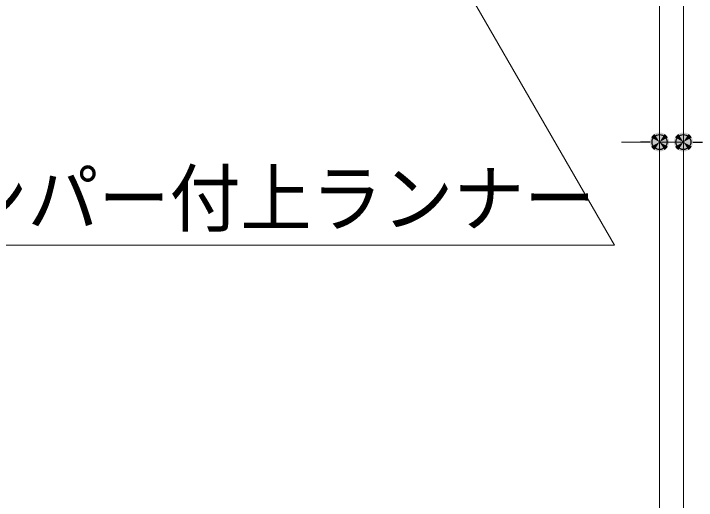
# Model space of a CAD drawing. Units: millimetres, scale not verified. Extents: x -6062 to 6062, y -3045 to 3045.
# Drawn here: x -2552.3 to -2094.8, y -50.8 to 274.9 of the extents above; entities that cross this region are included whole.
import ezdxf
from ezdxf.enums import TextEntityAlignment as Align

# ---------------------------------------------------------------- set-up
doc = ezdxf.new("R2010")
doc.units = ezdxf.units.MM
doc.header["$LTSCALE"] = 20
doc.header["$PDMODE"] = 32
doc.header["$PDSIZE"] = 10
for name, color, linetype, lineweight in [('0-1_0', 7, 'Continuous', 25), ('0-3_2寸法-3', 7, 'Continuous', 15), ('0-4_2寸法-2', 7, 'Continuous', 15), ('0-6_3一般', 7, 'Continuous', 15)]:
    doc.layers.add(name, color=color, linetype=linetype, lineweight=lineweight)
doc.layers.add('0-2_Defpoints', color=7, linetype='Continuous')
doc.styles.add('ＭＳ Ｐゴシック', font='')
doc.styles.get('ＭＳ Ｐゴシック').set_extended_font_data('MS PGothic')

# ---------------------------------------------------------------- blocks, each defined once
blk = doc.blocks.new('_Dot')
at = {"layer": '0-1_0'}
blk.add_line((-10, 0), (-20, 0), dxfattribs=at)
for points in [[(0, 0), (-7.29, 6.85), (-6.37, 7.71)], [(0, 0), (-6.37, 7.71), (-5.36, 8.44)], [(0, 0), (-5.36, 8.44), (-4.26, 9.05)], [(0, 0), (-4.26, 9.05), (-3.09, 9.51)], [(0, 0), (-3.09, 9.51), (-1.87, 9.82)], [(0, 0), (-1.87, 9.82), (-0.63, 9.98)], [(0, 0), (-0.63, 9.98), (0.63, 9.98)], [(0, 0), (0.63, 9.98), (1.87, 9.82)], [(0, 0), (1.87, 9.82), (3.09, 9.51)], [(0, 0), (3.09, 9.51), (4.26, 9.05)], [(0, 0), (4.26, 9.05), (5.36, 8.44)], [(0, 0), (5.36, 8.44), (6.37, 7.71)], [(0, 0), (6.37, 7.71), (7.29, 6.85)], [(0, 0), (-10, 0), (-9.92, 1.25)], [(0, 0), (-9.92, -1.25), (-10, 0)], [(0, 0), (-9.92, 1.25), (-9.69, 2.49)], [(0, 0), (-9.69, -2.49), (-9.92, -1.25)], [(0, 0), (-9.69, 2.49), (-9.3, 3.68)], [(0, 0), (-9.3, -3.68), (-9.69, -2.49)], [(0, 0), (-9.3, 3.68), (-8.76, 4.82)], [(0, 0), (-8.76, -4.82), (-9.3, -3.68)], [(0, 0), (-8.76, 4.82), (-8.09, 5.88)], [(0, 0), (-8.09, -5.88), (-8.76, -4.82)], [(0, 0), (-8.09, 5.88), (-7.29, 6.85)], [(0, 0), (-7.29, -6.85), (-8.09, -5.88)], [(0, 0), (-6.37, -7.71), (-7.29, -6.85)], [(0, 0), (-5.36, -8.44), (-6.37, -7.71)], [(0, 0), (-4.26, -9.05), (-5.36, -8.44)], [(0, 0), (-3.09, -9.51), (-4.26, -9.05)], [(0, 0), (-1.87, -9.82), (-3.09, -9.51)], [(0, 0), (-0.63, -9.98), (-1.87, -9.82)], [(0, 0), (0.63, -9.98), (-0.63, -9.98)], [(0, 0), (7.29, 6.85), (8.09, 5.88)], [(0, 0), (8.09, 5.88), (8.76, 4.82)], [(0, 0), (8.76, 4.82), (9.3, 3.68)], [(0, 0), (9.3, 3.68), (9.69, 2.49)], [(0, 0), (9.69, 2.49), (9.92, 1.25)], [(0, 0), (9.92, 1.25), (10, 0)], [(0, 0), (1.87, -9.82), (0.63, -9.98)], [(0, 0), (3.09, -9.51), (1.87, -9.82)], [(0, 0), (4.26, -9.05), (3.09, -9.51)], [(0, 0), (5.36, -8.44), (4.26, -9.05)], [(0, 0), (6.37, -7.71), (5.36, -8.44)], [(0, 0), (7.29, -6.85), (6.37, -7.71)], [(0, 0), (8.09, -5.88), (7.29, -6.85)], [(0, 0), (8.76, -4.82), (8.09, -5.88)], [(0, 0), (9.3, -3.68), (8.76, -4.82)], [(0, 0), (9.69, -2.49), (9.3, -3.68)], [(0, 0), (9.92, -1.25), (9.69, -2.49)], [(0, 0), (10, 0), (9.92, -1.25)]]:
    blk.add_solid(points, dxfattribs=at)
blk = doc.blocks.new('グループ-7')
at = {"layer": '0-6_3一般'}
for p, q in [((-6320, 8000), (-6320, -40000)), ((-6640, 7190), (-6640, -39740)), ((-6320, 7190), (-6320, -39740))]:
    blk.add_line(p, q, dxfattribs=at)

msp = doc.modelspace()

# ---------------------------------------------------------------- linework, layer by layer
at = {"layer": '0-2_Defpoints'}
for p in [(-2119.5, 189), (-2103.5, 189)]:
    msp.add_point(p, dxfattribs=at)
at = {"layer": '0-3_2寸法-3'}
msp.add_lwpolyline([(-2778.57, 120), (-2149.73, 120), (-2295.98, 373.3)], dxfattribs=at)
at = {"layer": '0-4_2寸法-2'}
for p, q in [((-2119.5, 209), (-2119.3, 209)), ((-2103.5, 209), (-2103.3, 209)), ((-2132.21, 189), (-2144.92, 189)), ((-2103.5, 189), (-2119.5, 189))]:
    msp.add_line(p, q, dxfattribs=at)

# ---------------------------------------------------------------- block references
at = {"layer": '0-4_2寸法-2', "xscale": 0.6356201, "yscale": 0.6356201}
msp.add_blockref('_Dot', (-2119.5, 189), dxfattribs=at)
at = {"layer": '0-4_2寸法-2', "xscale": 0.6356201, "yscale": 0.6356201, "rotation": 180}
msp.add_blockref('_Dot', (-2103.5, 189), dxfattribs=at)
at = {"layer": '0-6_3一般', "xscale": 0.05, "yscale": 0.05}
msp.add_blockref('グループ-7', (-1787.5, 0), dxfattribs=at)

# ---------------------------------------------------------------- texts
at = {"layer": '0-3_2寸法-3', "style": 'ＭＳ Ｐゴシック', "width": 0.95}
msp.add_text('ダブルダンパー付上ランナー', height=36.69, dxfattribs=at).set_placement((-2780.67, 121.97), align=Align.BOTTOM_LEFT)

doc.saveas('drawing.dxf')
